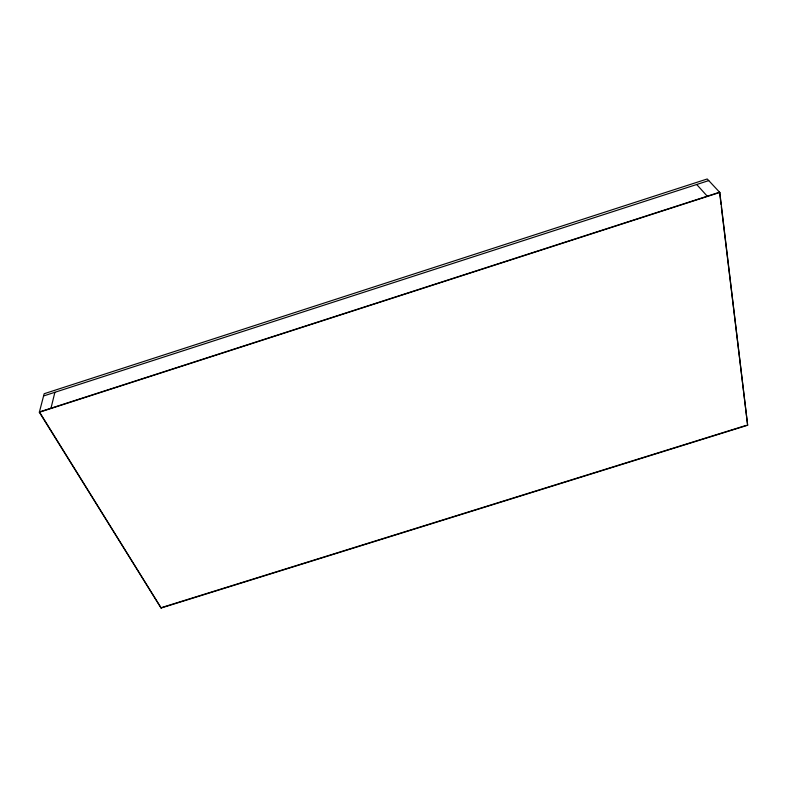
<?xml version="1.0" encoding="UTF-8"?>
<svg xmlns="http://www.w3.org/2000/svg" width="787" height="787" viewBox="0 0 787 787"><rect width="100%" height="100%" fill="white"/><g stroke="black" fill="none" stroke-linecap="round" stroke-linejoin="round"><path stroke-width="1.18" d="M161.119 608.026L39.35 412.25L44.161 393.726L707.238 178.974L719.79 192.441L747.65 425.255L161.119 608.026L40.078 412.998M50.988 408.217L54.893 392.29M43.58 395.959L708.753 180.597M39.429 411.955L719.593 192.225L721.049 204.413M39.35 412.25L719.79 192.441M161.148 607.702L746.41 425.324M696.702 184.502L707.257 196.209M747.65 425.255L721.345 206.853"/></g></svg>
